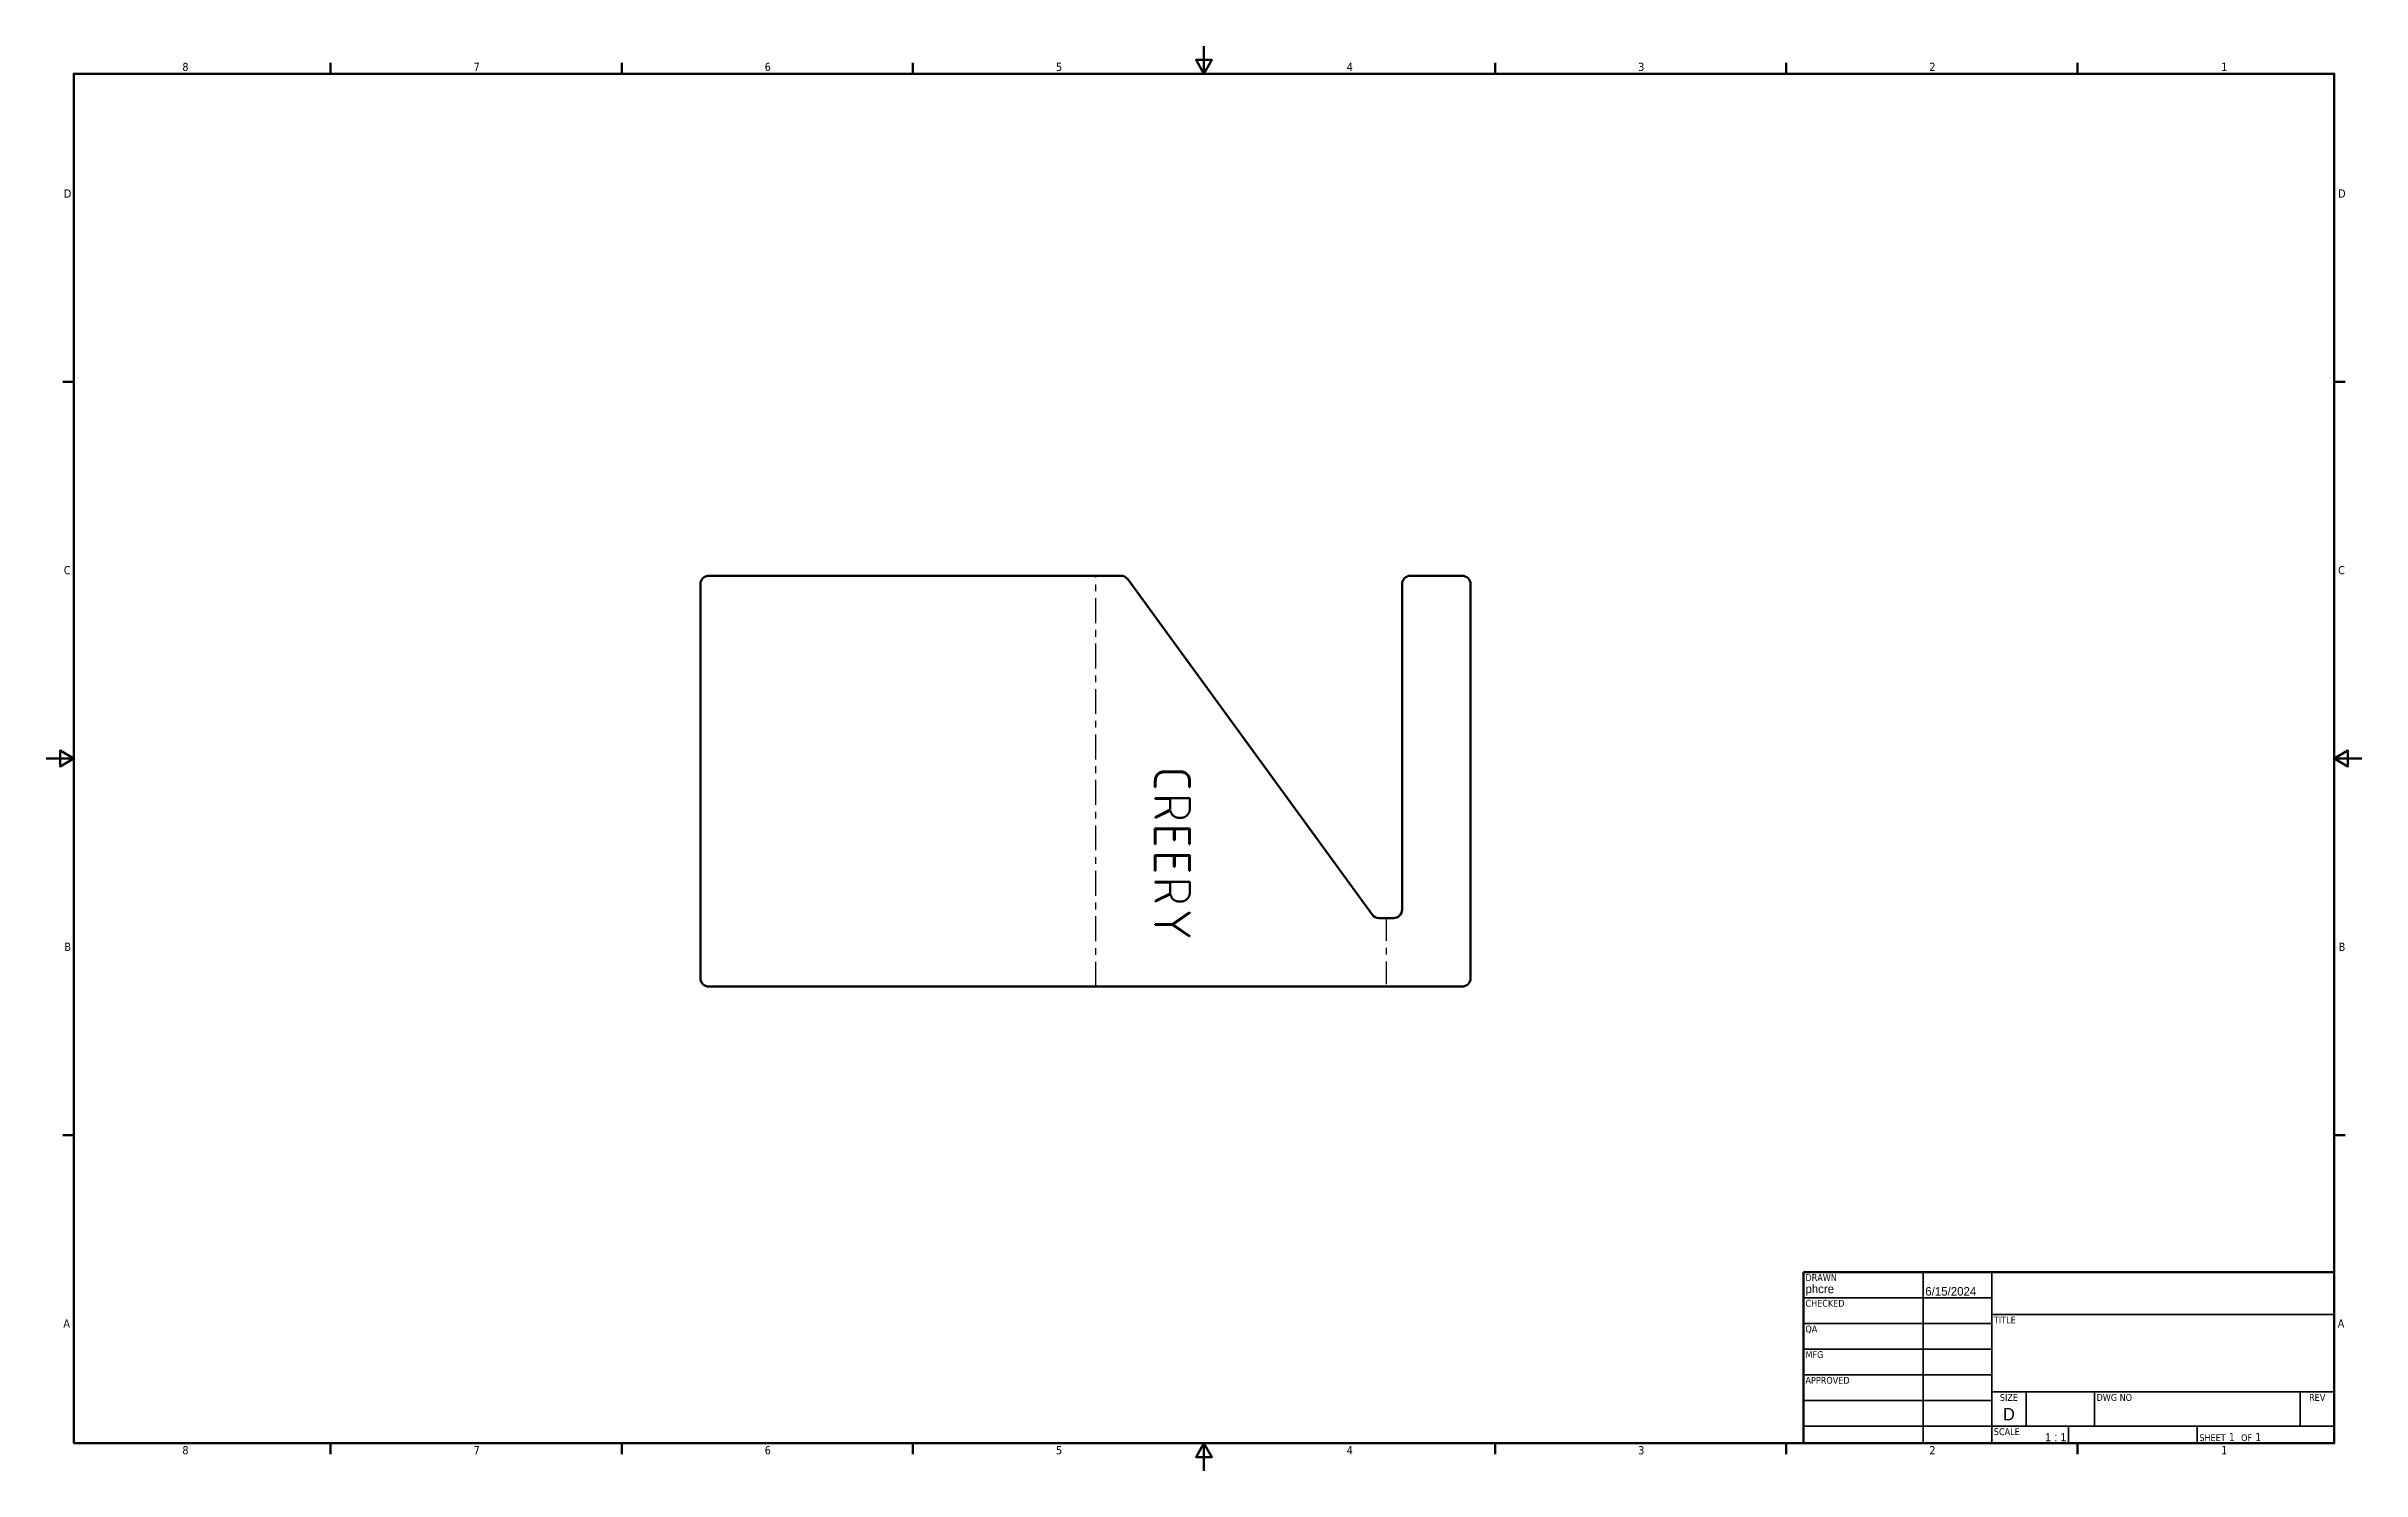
# Model space of a CAD drawing. Header units: inches. Extents: x 0.1 to 33.9, y 0.6 to 21.4.
import ezdxf
from ezdxf.enums import TextEntityAlignment as Align

# ---------------------------------------------------------------- set-up
doc = ezdxf.new("R2018")
doc.units = ezdxf.units.IN
doc.header["$MEASUREMENT"] = 0
doc.linetypes.add('CHAIN', pattern=[0.7087, 0.4724, -0.0591, 0.1181, -0.0591])
for name, color, linetype, lineweight in [('Bend Centerline (ANSI)', 7, 'CHAIN', 25), ('Border (ANSI)', 7, 'Continuous', 70), ('Title (ANSI)', 7, 'Continuous', 50), ('Visible (ANSI)', 7, 'Continuous', 50)]:
    doc.layers.add(name, color=color, linetype=linetype, lineweight=lineweight)
doc.styles.add('Note Text (ANSI)', font='tahoma.ttf')
doc.styles.add('Text Style30', font='tahoma.ttf')
doc.styles.add('Text Style38', font='tahoma.ttf')
doc.styles.add('Text Style39', font='tahoma.ttf')

# ---------------------------------------------------------------- blocks, each defined once
blk = doc.blocks.new('Borders Default Border')
at = {"layer": 'Border (ANSI)'}
for p, q in [((4.25, 21), (4.25, 21.16)), ((8.5, 21), (8.5, 21.16)), ((12.75, 21), (12.75, 21.16)), ((21.25, 21), (21.25, 21.16)), ((25.5, 21), (25.5, 21.16)), ((29.75, 21), (29.75, 21.16)), ((0.5, 16.5), (0.34, 16.5)), ((33.5, 16.5), (33.66, 16.5)), ((0.5, 5.5), (0.34, 5.5)), ((33.5, 5.5), (33.66, 5.5)), ((4.25, 1), (4.25, 0.84)), ((8.5, 1), (8.5, 0.84)), ((12.75, 1), (12.75, 0.84)), ((21.25, 1), (21.25, 0.84)), ((25.5, 1), (25.5, 0.84)), ((29.75, 1), (29.75, 0.84))]:
    blk.add_line(p, q, dxfattribs=at)
at = {"layer": 'Border (ANSI)', "flags": 128}
for points in [[(17, 21.4), (17, 21), (16.885, 21.2), (17.115, 21.2), (17, 21)], [(0.5, 1), (0.5, 21), (33.5, 21), (33.5, 1), (0.5, 1)], [(0.1, 11), (0.5, 11), (0.3, 11.115), (0.3, 10.885), (0.5, 11)], [(33.9, 11), (33.5, 11), (33.7, 11.115), (33.7, 10.885), (33.5, 11)], [(17, 0.6), (17, 1), (16.885, 0.8), (17.115, 0.8), (17, 1)]]:
    blk.add_lwpolyline(points, dxfattribs=at)
at = {"layer": 'Border (ANSI)', "char_height": 0.12, "attachment_point": 7, "style": 'Note Text (ANSI)'}
for s, insert in [('8', (2.086, 21.037)), ('7', (6.338, 21.04)), ('6', (10.587, 21.037)), ('5', (14.84, 21.037)), ('4', (19.083, 21.04)), ('3', (23.338, 21.037)), ('2', (27.589, 21.04)), ('1', (31.848, 21.04)), ('D', (0.356, 19.19)), ('D', (33.556, 19.19)), ('C', (0.356, 13.688)), ('C', (33.556, 13.688)), ('B', (0.363, 8.19)), ('B', (33.563, 8.19)), ('A', (0.349, 2.69)), ('A', (33.549, 2.69)), ('8', (2.086, 0.837)), ('7', (6.338, 0.84)), ('6', (10.587, 0.837)), ('5', (14.84, 0.837)), ('4', (19.083, 0.84)), ('3', (23.338, 0.837)), ('2', (27.589, 0.84)), ('1', (31.848, 0.84))]:
    blk.add_mtext(s, dxfattribs=dict(at, insert=insert))
blk = doc.blocks.new('Title Blocks ANSI - Large')
at = {"layer": 'Title (ANSI)'}
for p, q in [((5, 7.45), (5, 4.95)), ((12.75, 7.45), (5, 7.45)), ((12.75, 4.95), (12.75, 7.45)), ((5, 4.95), (12.75, 4.95))]:
    blk.add_line(p, q, dxfattribs=at)
at = {"layer": 'Title (ANSI)', "lineweight": 35}
for p, q in [((6.75, 4.95), (6.75, 7.45)), ((7.75, 4.95), (7.75, 7.45)), ((5, 7.075), (7.75, 7.075)), ((7.75, 6.83), (12.75, 6.83)), ((5, 6.7), (7.75, 6.7)), ((5, 6.325), (7.75, 6.325)), ((5, 5.95), (7.75, 5.95)), ((5, 5.575), (7.75, 5.575)), ((12.75, 5.7), (7.75, 5.7)), ((8.25, 5.2), (8.25, 5.7)), ((9.25, 5.2), (9.25, 5.7)), ((12.25, 5.2), (12.25, 5.7)), ((7.75, 5.2), (5, 5.2)), ((12.75, 5.2), (7.75, 5.2)), ((8.87, 5.2), (8.87, 4.95)), ((10.75, 5.2), (10.75, 4.95))]:
    blk.add_line(p, q, dxfattribs=at)
at = {"layer": 'Title (ANSI)', "style": 'Text Style38'}
for s, p in [('DRAWN', (5.03, 7.42)), ('CHECKED', (5.03, 7.045)), ('TITLE', (7.78, 6.8)), ('QA', (5.03, 6.67)), ('MFG', (5.03, 6.295)), ('APPROVED', (5.03, 5.92)), ('DWG NO', (9.28, 5.67)), ('SCALE', (7.78, 5.17))]:
    blk.add_text(s, height=0.1, dxfattribs=at).set_placement(p, align=Align.TOP_LEFT)
for s, p in [('SIZE', (8, 5.67)), ('REV', (12.5, 5.67))]:
    blk.add_text(s, height=0.1, dxfattribs=at).set_placement(p, align=Align.TOP_CENTER)
at = {"layer": 'Title (ANSI)', "insert": (10.78, 4.98), "char_height": 0.12, "attachment_point": 7, "style": 'Note Text (ANSI)'}
blk.add_mtext('\\fTahoma|b0|i0;\\H0.1000;SHEET\\fTahoma|b0|i0;\\H0.1200; 1  \\fTahoma|b0|i0;\\H0.1000;OF\\fTahoma|b0|i0;\\H0.1200; 1 ', dxfattribs=at)
at = {"layer": 'Title (ANSI)'}
for tag, height, style, p in [('AUTHOR', 0.125, 'Text Style39', (5.03, 7.105)), ('CREATION_DATE', 0.125, 'Text Style39', (6.78, 7.105)), ('CHECKED_BY', 0.125, 'Text Style39', (5.03, 6.73)), ('CHECKED_DATE', 0.125, 'Text Style39', (6.78, 6.73)), ('MFG_APPROVED_BY', 0.125, 'Text Style39', (5.03, 5.98)), ('MFG_APPROVED_DATE', 0.125, 'Text Style39', (6.78, 5.98)), ('ENG_APPROVED_BY', 0.125, 'Text Style39', (5.03, 5.605)), ('ENG_APPROVAL_DATE', 0.125, 'Text Style39', (6.78, 5.605)), ('PART_NUMBER', 0.18, 'Text Style30', (9.28, 5.23))]:
    blk.add_attdef(tag, text='', height=height, dxfattribs=dict(at, style=style)).set_placement(p, align=Align.BOTTOM_LEFT)
for tag, height, style, p in [('COMPANY', 0.125, 'Text Style39', (10.25, 7.14)), ('Sheet_Size', 0.18, 'Text Style30', (8, 5.375)), ('REVISION_NUMBER', 0.125, 'Text Style39', (12.5, 5.375))]:
    blk.add_attdef(tag, text='', height=height, dxfattribs=dict(at, style=style)).set_placement(p, align=Align.MIDDLE_CENTER)
at = {"layer": 'Title (ANSI)', "style": 'Text Style30'}
blk.add_attdef('TITLE', text='', height=0.18, dxfattribs=at).set_placement((7.78, 6.223), align=Align.MIDDLE_LEFT)
at = {"layer": 'Title (ANSI)', "style": 'Note Text (ANSI)'}
blk.add_attdef('Initial_View_Scale', text='', height=0.12, dxfattribs=at).set_placement((8.84, 4.98), align=Align.BOTTOM_RIGHT)

msp = doc.modelspace()

# ---------------------------------------------------------------- linework, layer by layer
at = {"layer": 'Bend Centerline (ANSI)', "ltscale": 0.769655}
msp.add_line((15.421, 7.669), (15.421, 13.669), dxfattribs=at)
at = {"layer": 'Bend Centerline (ANSI)', "ltscale": 0.705517}
msp.add_line((19.66, 8.669), (19.66, 7.669), dxfattribs=at)
at = {"layer": 'Visible (ANSI)'}
for p, q in [((9.648, 7.794), (9.648, 13.544)), ((9.773, 13.669), (15.785, 13.669)), ((15.886, 13.618), (19.453, 8.72)), ((19.891, 8.794), (19.891, 13.544)), ((20.016, 13.669), (20.766, 13.669)), ((20.891, 13.544), (20.891, 7.794)), ((16.284, 10.583), (16.284, 10.667)), ((16.294, 10.583), (16.284, 10.583)), ((16.294, 10.667), (16.294, 10.583)), ((16.428, 10.812), (16.65, 10.812)), ((16.65, 10.8), (16.428, 10.8)), ((16.783, 10.583), (16.783, 10.667)), ((16.795, 10.583), (16.783, 10.583)), ((16.795, 10.667), (16.795, 10.583)), ((16.287, 10.144), (16.507, 10.253)), ((16.291, 10.133), (16.287, 10.144)), ((16.289, 10.422), (16.795, 10.422)), ((16.289, 10.411), (16.289, 10.422)), ((16.505, 10.411), (16.289, 10.411)), ((16.51, 10.241), (16.291, 10.133)), ((16.505, 10.285), (16.505, 10.411)), ((16.795, 10.422), (16.795, 10.285)), ((16.284, 9.75), (16.284, 9.978)), ((16.284, 9.978), (16.795, 9.978)), ((16.294, 9.967), (16.294, 9.75)), ((16.561, 9.967), (16.294, 9.967)), ((16.561, 9.806), (16.561, 9.967)), ((16.572, 9.806), (16.561, 9.806)), ((16.572, 9.967), (16.572, 9.806)), ((16.783, 9.967), (16.572, 9.967)), ((16.783, 9.75), (16.783, 9.967)), ((16.795, 9.978), (16.795, 9.75)), ((16.294, 9.75), (16.284, 9.75)), ((16.284, 9.589), (16.795, 9.589)), ((16.284, 9.36), (16.284, 9.589)), ((16.294, 9.577), (16.294, 9.36)), ((16.561, 9.577), (16.294, 9.577)), ((16.561, 9.417), (16.561, 9.577)), ((16.572, 9.577), (16.572, 9.417)), ((16.783, 9.577), (16.572, 9.577)), ((16.795, 9.75), (16.783, 9.75)), ((16.783, 9.36), (16.783, 9.577)), ((16.795, 9.589), (16.795, 9.36)), ((16.294, 9.36), (16.284, 9.36)), ((16.289, 9.2), (16.795, 9.2)), ((16.289, 9.188), (16.289, 9.2)), ((16.505, 9.188), (16.289, 9.188)), ((16.505, 9.062), (16.505, 9.188)), ((16.572, 9.417), (16.561, 9.417)), ((16.795, 9.36), (16.783, 9.36)), ((16.795, 9.2), (16.795, 9.062)), ((16.287, 8.921), (16.507, 9.03)), ((16.291, 8.911), (16.287, 8.921)), ((16.51, 9.018), (16.291, 8.911)), ((16.289, 8.582), (16.537, 8.582)), ((16.289, 8.571), (16.289, 8.582)), ((16.537, 8.571), (16.289, 8.571)), ((16.537, 8.582), (16.786, 8.754)), ((16.786, 8.399), (16.537, 8.571)), ((16.792, 8.745), (16.548, 8.576)), ((16.548, 8.576), (16.792, 8.408)), ((16.786, 8.754), (16.792, 8.745)), ((19.554, 8.669), (19.766, 8.669)), ((16.792, 8.408), (16.786, 8.399)), ((9.773, 7.669), (20.766, 7.669))]:
    msp.add_line(p, q, dxfattribs=at)
for centre, start, end in [((9.773, 13.544), 90, 180), ((15.785, 13.544), 36.0744, 90), ((20.016, 13.544), 90, 180), ((20.766, 13.544), 0, 90), ((19.766, 8.794), 270, 0), ((19.554, 8.794), 216.0744, 270), ((9.773, 7.794), 180, 270), ((20.766, 7.794), 270, 0)]:
    msp.add_arc(centre, 0.125, start, end, dxfattribs=at)
for points in [[(16.284, 10.667), (16.284, 10.736), (16.321, 10.773)], [(16.428, 10.8), (16.396, 10.8), (16.346, 10.782), (16.312, 10.748), (16.294, 10.699), (16.294, 10.667)], [(16.321, 10.773), (16.359, 10.812), (16.428, 10.812)], [(16.65, 10.812), (16.718, 10.812), (16.756, 10.773)], [(16.783, 10.667), (16.783, 10.731), (16.714, 10.8), (16.65, 10.8)], [(16.756, 10.773), (16.795, 10.735), (16.795, 10.667)], [(16.507, 10.253), (16.505, 10.268), (16.505, 10.285)], [(16.65, 10.133), (16.532, 10.133), (16.51, 10.241)], [(16.768, 10.188), (16.73, 10.133), (16.65, 10.133)], [(16.795, 10.285), (16.795, 10.227), (16.768, 10.188)], [(16.507, 9.03), (16.505, 9.045), (16.505, 9.062)], [(16.65, 8.911), (16.532, 8.911), (16.51, 9.018)], [(16.768, 8.965), (16.73, 8.911), (16.65, 8.911)], [(16.795, 9.062), (16.795, 9.004), (16.768, 8.965)]]:
    msp.add_open_spline(points, degree=2, dxfattribs=at)

# ---------------------------------------------------------------- block references
msp.add_blockref('Borders Default Border', (0, 0))
ref = msp.add_blockref('Title Blocks ANSI - Large', (20.75, -3.95))
lines = msp.add_mtext('phcre', dxfattribs={"layer": 'Title (ANSI)', "insert": (25.78, 3.155), "char_height": 0.125, "attachment_point": 7, "style": 'Text Style39'})
ref.add_attrib('AUTHOR', '', (25.78, 3.155)).embed_mtext(lines)
lines = msp.add_mtext('6/15/2024', dxfattribs={"layer": 'Title (ANSI)', "insert": (27.53, 3.155), "char_height": 0.125, "attachment_point": 7, "style": 'Text Style39'})
ref.add_attrib('CREATION_DATE', '', (27.53, 3.155)).embed_mtext(lines)
lines = msp.add_mtext('D', dxfattribs={"layer": 'Title (ANSI)', "insert": (28.75, 1.425), "char_height": 0.18, "width": 0.5, "attachment_point": 5, "style": 'Text Style30'})
ref.add_attrib('Sheet_Size', '', (28.75, 1.425)).embed_mtext(lines)
lines = msp.add_mtext('1 : 1', dxfattribs={"layer": 'Title (ANSI)', "insert": (29.59, 1.03), "char_height": 0.12, "attachment_point": 9, "style": 'Note Text (ANSI)'})
ref.add_attrib('Initial_View_Scale', '', (29.59, 1.03)).embed_mtext(lines)

doc.saveas('drawing.dxf')
